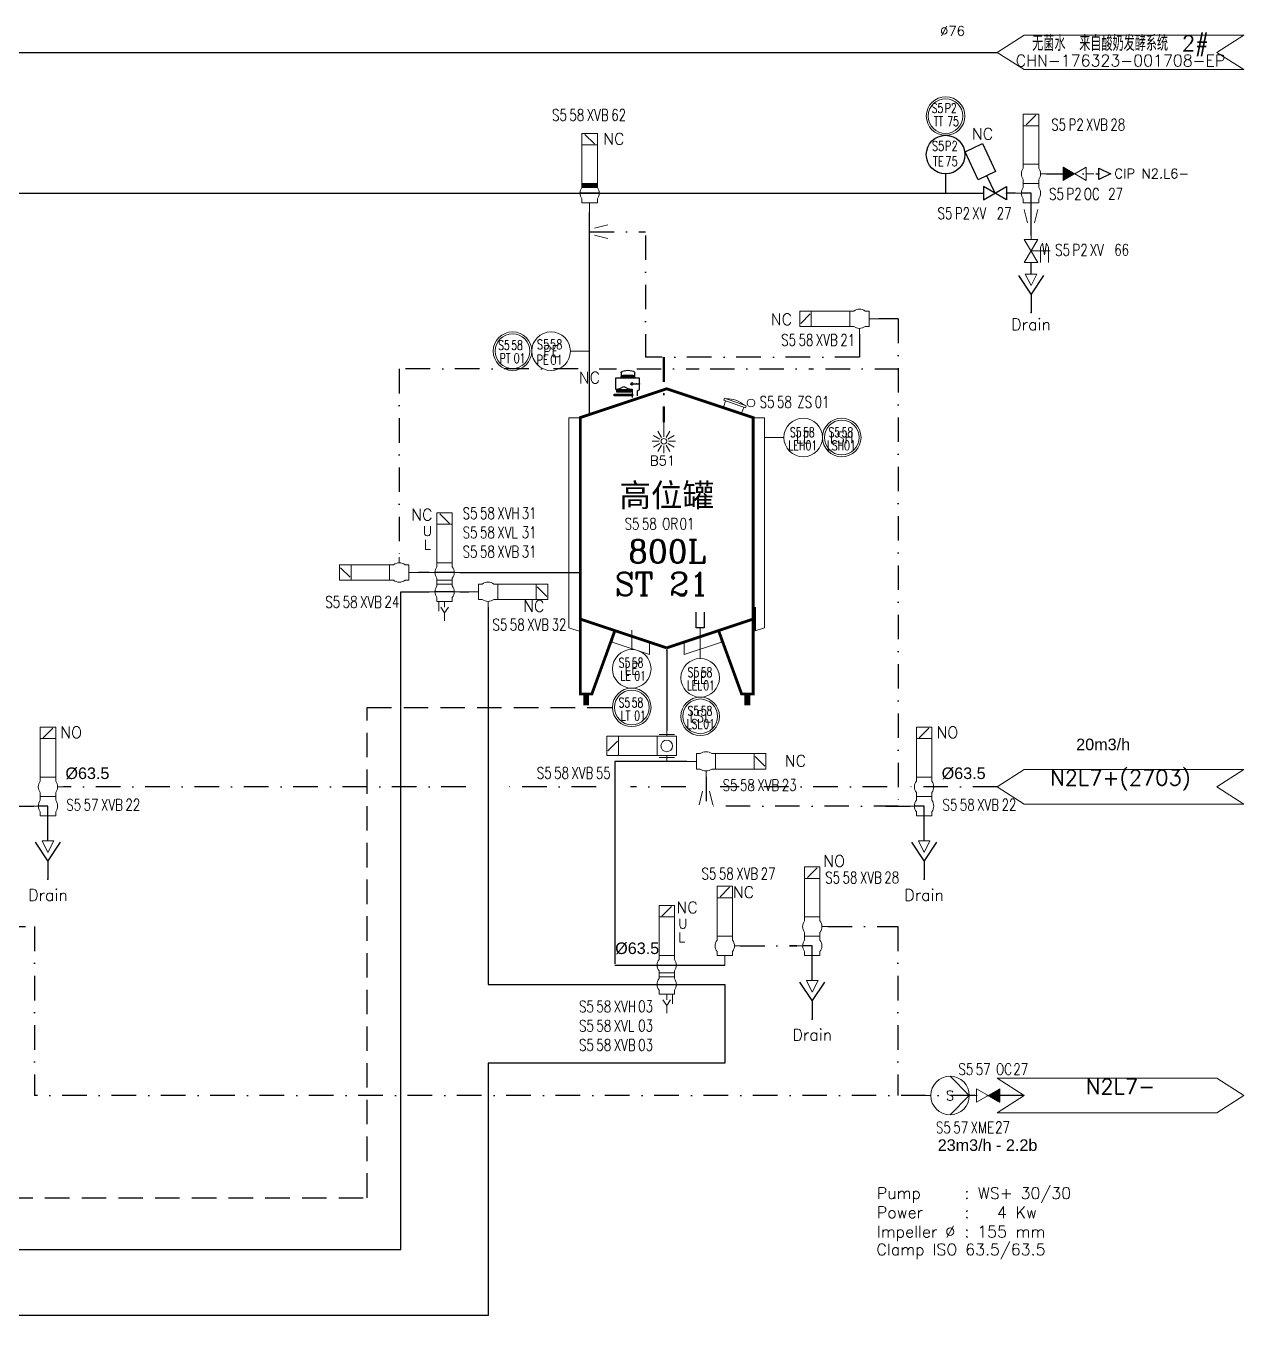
# Model space of a CAD drawing. Header units: inches. Extents: x 17763 to 19859, y 23751 to 24845.
# Drawn here: x 19480.2 to 19796.1, y 24289.8 to 24628.3 of the extents above; entities that cross this region are included whole.
import ezdxf
from ezdxf.enums import TextEntityAlignment as Align

# ---------------------------------------------------------------- set-up
doc = ezdxf.new("R2010")
doc.units = ezdxf.units.IN
doc.header["$MEASUREMENT"] = 0
for name, pattern in [('ACAD_ISO02W100', [15, 12, -3]), ('DASHDOT2', [12.7, 6.35, -3.175, 0, -3.175]), ('DASHED2', [9.525, 6.35, -3.175])]:
    doc.linetypes.add(name, pattern=pattern)
for name, color, linetype, lineweight in [('17 Pipe CIP', 4, 'DASHDOT2', 50), ('19 Pipe Process', 30, 'Continuous', 30), ('31 Equipment', 7, 'Continuous', 9), ('33 Instruments Labels', 7, 'Continuous', 9)]:
    doc.layers.add(name, color=color, linetype=linetype, lineweight=lineweight)
for name, color, linetype in [('CUVERIE', 7, 'Continuous'), ('DIAMETRE', 7, 'Continuous'), ('LIBELLE-INSTRUM', 7, 'Continuous'), ('MATERIEL-DIVERS', 7, 'Continuous'), ('POMPES-PROCESS', 7, 'Continuous'), ('REGUL', 140, 'DASHED2'), ('REPERES', 7, 'Continuous'), ('techn-data', 7, 'Continuous'), ('TEXTES', 7, 'Continuous'), ('TUYAUTERIE-EAU', 5, 'Continuous'), ('TUYAUTERIE-EGOUT', 32, 'Continuous'), ('TUYAUTERIE-GAZ', 3, 'Continuous'), ('TUYAUTERIE-NEP', 4, 'DASHDOT2'), ('TUYAUTERIE-PROCESS', 30, 'Continuous'), ('TXT_FR', 7, 'Continuous'), ('VANNES', 7, 'Continuous')]:
    doc.layers.add(name, color=color, linetype=linetype)
doc.layers.get('REPERES').off()
doc.styles.add('ROMANC', font='romanc')
doc.styles.add('ROMANS', font='ROMANS.SHX')
doc.styles.add('ROMANT', font='romant')
doc.styles.get("Standard").update_dxf_attribs({"font": 'arial.ttf'})
doc.styles.add('USER1', font='TXT.SHX', dxfattribs={"bigfont": 'gbcbig.shx'})
pattern_1 = [(45, (0, 0), (-0.02245064, 0.02245064), [])]

# ---------------------------------------------------------------- blocks, each defined once
blk = doc.blocks.new('APV-SIGN-ARW-DWG-1')
at = {"layer": '31 Equipment'}
for p, q in [((-32, 4.49), (25, 4.49)), ((-32, 4.49), (-25, 0)), ((25, 4.49), (32, 0)), ((-25, 0), (-32, -4.49)), ((32, 0), (25, -4.49)), ((-32, -4.49), (25, -4.49))]:
    blk.add_line(p, q, dxfattribs=at)
at = {"layer": '31 Equipment', "style": 'ROMANS', "width": 0.8}
for tag, p in [('TEXT1', (0, 0.37)), ('TEXT2', (0, -3.63))]:
    blk.add_attdef(tag, text='', height=3, dxfattribs=at).set_placement(p, align=Align.CENTER)
blk = doc.blocks.new('EGOUT')
at = {"color": 7}
for p, q in [((-3.2, 9.61), (0, 4.81)), ((0, 4.81), (3.2, 9.61)), ((0, 4.81), (0, 0))]:
    blk.add_line(p, q, dxfattribs=at)
at = {"color": 7, "extrusion": (0, -1, 0)}
blk.add_point((0, 0), dxfattribs=at)
at = {"layer": 'POMPES-PROCESS', "style": 'ROMANS'}
blk.add_attdef('EGOUT', text='', height=3, dxfattribs=at).set_placement((0, -4), align=Align.MIDDLE)
blk = doc.blocks.new('APV-SIGN-ARW-FLOW-1')
at = {"layer": '31 Equipment'}
for p, q in [((-1.5, -1.5), (-1.5, 1.5)), ((-1.5, 1.5), (1.5, 0)), ((1.5, 0), (-1.5, -1.5))]:
    blk.add_line(p, q, dxfattribs=at)
blk = doc.blocks.new('APV-VLV-SSEAT-SW43-41')
at = {"layer": '31 Equipment', "ltscale": 38}
for p, q in [((1.25, 20.25), (-1.25, 17.75)), ((-2, 7.5), (-2, 6.5)), ((2, 7.5), (2, 6.5)), ((-2, 2.5), (-2, 3.5)), ((2, 2.5), (2, 3.5)), ((2.5, 5), (4, 5)), ((-2.5, 0), (-4, 0)), ((-2, 2.5), (2, 2.5)), ((-2, 2.5), (-2, 1.5)), ((2, 2.5), (2, 1.5)), ((-2, -1.5), (-2, -2.5)), ((-2, -2.5), (2, -2.5)), ((0, -2.5), (0, -5)), ((2, -1.5), (2, -2.5))]:
    blk.add_line(p, q, dxfattribs=at)
at = {"layer": '31 Equipment', "lineweight": 30}
for p, q in [((0, 0), (-2.5, 0)), ((0, -2.5), (0, 0))]:
    blk.add_line(p, q, dxfattribs=at)
at = {"layer": '31 Equipment', "ltscale": 38}
for points in [[(-2, 17.5), (2, 17.5), (2, 20.5), (-2, 20.5)], [(-2, 7.5), (2, 7.5), (2, 17.5), (-2, 17.5)]]:
    blk.add_lwpolyline(points, close=True, dxfattribs=at)
for centre, start, end in [((0, 5), 143.1301, 216.8699), ((0, 5), 323.1301, 36.8699), ((0, 0), 143.1301, 216.8699), ((0, 0), 323.1301, 36.8699)]:
    blk.add_arc(centre, 2.5, start, end, dxfattribs=at)
blk = doc.blocks.new('REPNORM1')
at = {"layer": 'TEXTES', "style": 'ROMANS', "width": 0.75}
for tag, p in [('ZONE', (-9.75, -1.25)), ('SOUSZONE', (-5.25, -1.25)), ('ELEMENT', (-0.75, -1.25)), ('NUM', (5.59, -1.22))]:
    blk.add_attdef(tag, p, '', height=3, dxfattribs=at)
blk = doc.blocks.new('APV-FCE-GEN-REDCON-1')
at = {"layer": '31 Equipment', "color": 7}
for p, q in [((-2.5, 2.5), (2.5, 1.25)), ((2.5, 1.25), (2.5, 1.25)), ((2.5, -1.25), (-2.5, -2.5))]:
    blk.add_line(p, q, dxfattribs=at)
blk = doc.blocks.new('APV-VLV-SOLV-22-1')
at = {"layer": '31 Equipment', "linetype": 'ACAD_ISO02W100', "ltscale": 38}
for p, q in [((-1, 4.5), (-2, 4)), ((-2, 4), (1, 3.5)), ((-2, 3), (1, 3.5)), ((3, 4.5), (-1, 4.5)), ((0, 0), (0, 5)), ((-1, 2.5), (-2, 3)), ((3, 2.5), (-1, 2.5))]:
    blk.add_line(p, q, dxfattribs=at)
at = {"layer": '31 Equipment', "ltscale": 38}
for p, q in [((-3, 0), (-4, 0)), ((3, 0), (4, 0))]:
    blk.add_line(p, q, dxfattribs=at)
at = {"layer": '31 Equipment'}
for p, q in [((-3, 1.734), (-3, -1.734)), ((-3, -1.734), (3, 1.734)), ((3, -1.734), (-3, 1.734)), ((3, 1.734), (3, -1.734))]:
    blk.add_line(p, q, dxfattribs=at)
blk = doc.blocks.new('INSTR-M-L-TE')
at = {"color": 7, "extrusion": (0, -1, 0)}
blk.add_point((0, -10), dxfattribs=at)
at = {"layer": 'MATERIEL-DIVERS', "color": 7}
blk.add_line((0, -5), (0, -10), dxfattribs=at)
blk.add_circle((0, 0), 5, dxfattribs=at)
at = {"layer": 'LIBELLE-INSTRUM', "style": 'ROMANS', "width": 0.8, "flags": 8}
blk.add_attdef('TE', text='', height=3, dxfattribs=at).set_placement((0, 0), align=Align.MIDDLE)
blk = doc.blocks.new('APV-INS-F-L-TT')
at = {"layer": '31 Equipment'}
for radius in [5, 4.5]:
    blk.add_circle((0, 0), radius, dxfattribs=at)
blk = doc.blocks.new('FLE23-A')
at = {"color": 7}
for p, q in [((0, 1.5), (-3, 0)), ((-3, 0), (0, -1.5)), ((0, -1.5), (0, 1.5))]:
    blk.add_line(p, q, dxfattribs=at)
at = {"layer": 'MATERIEL-DIVERS', "color": 7, "extrusion": (-1, 0, 0)}
blk.add_point((-3, 0), dxfattribs=at)
at = {"layer": 'MATERIEL-DIVERS', "color": 2}
for p in [(-3, 0), (0, 0)]:
    blk.add_point(p, dxfattribs=at)
at = {"layer": 'MATERIEL-DIVERS', "color": 7, "extrusion": (1, 0, 0)}
blk.add_point((0, 0), dxfattribs=at)
blk = doc.blocks.new('REPINS')
at = {"layer": 'TEXTES', "style": 'ROMANS', "width": 0.75}
for tag, p in [('ZONE', (-3.3, 1)), ('SOUSZONE', (0.1, 1)), ('NUM', (0.2, -3))]:
    blk.add_attdef(tag, p, '', height=2.5, dxfattribs=at)
blk.add_attdef('ELEMENT', text='', height=2.5, dxfattribs=at).set_placement((-0.2, -3), align=Align.RIGHT)
blk = doc.blocks.new('REPINS2')
at = {"layer": 'TEXTES', "style": 'ROMANS', "width": 0.7}
for tag, p in [('ZONE', (-3.35, 0.8)), ('SOUSZONE', (0.05, 0.8)), ('NUM', (0.7, -2.6))]:
    blk.add_attdef(tag, p, '', height=2.5, dxfattribs=at)
blk.add_attdef('ELEMENT', text='', height=2.5, dxfattribs=at).set_placement((-1.56, -2.59), align=Align.CENTER)
blk = doc.blocks.new('APV-FCE-NRV-GEN-1')
at = {"layer": '31 Equipment'}
h = blk.add_hatch(dxfattribs=at)
h.set_pattern_fill('ANSI31', color=256, scale=0.01, style=0)
h.set_pattern_definition(pattern_1)
h.paths.add_polyline_path([(3, 1.75), (3, -1.75), (0, 0)])
at = {"layer": '31 Equipment', "linetype": 'ACAD_ISO02W100', "ltscale": 38}
for p, q in [((-3, 0), (-5, 0)), ((0, 0), (-3, 1.75)), ((-3, 1.75), (-3, -1.75)), ((0, 0), (-3, -1.75)), ((0, 0), (3, 1.75)), ((0, 0), (3, -1.75)), ((3, 1.75), (3, -1.75)), ((3, 0), (5, 0))]:
    blk.add_line(p, q, dxfattribs=at)
blk = doc.blocks.new('VANNE SIEGE INCLINE')
at = {"color": 7}
for p, q in [((-3, 1.73), (-3, -1.73)), ((-3, -1.73), (3, 1.73)), ((3, -1.73), (-3, 1.73)), ((3, 1.73), (3, -1.73))]:
    blk.add_line(p, q, dxfattribs=at)
at = {"color": 7, "extrusion": (-1, 0, 0)}
blk.add_point((-3, 0), dxfattribs=at)
at = {"color": 7, "extrusion": (1, 0, 0)}
blk.add_point((3, 0), dxfattribs=at)
at = {"layer": 'VANNES'}
for p, q in [((3.23, 12.84), (-0.15, 5.59)), ((7.76, 10.73), (3.23, 12.84)), ((4.38, 3.47), (7.76, 10.73)), ((-0.15, 5.59), (4.38, 3.47)), ((0, 0), (2.11, 4.53))]:
    blk.add_line(p, q, dxfattribs=at)
blk = doc.blocks.new('APV-VLV-SSEAT-M+MP42-3')
at = {"layer": '31 Equipment'}
h = blk.add_hatch(dxfattribs=at)
h.set_pattern_fill('ANSI31', color=256, scale=0.01, style=0)
h.set_pattern_definition(pattern_1)
h.paths.add_polyline_path([(2, 2.5), (-2, 2.5), (-2, 1.5), (2, 1.5)])
at = {"layer": '31 Equipment', "ltscale": 38}
for p, q in [((1.25, 15.25), (-1.25, 12.75)), ((-4, 0), (-2.5, 0)), ((-2, 2.5), (-2, 1.5)), ((-2, 1.5), (2, 1.5)), ((2, 2.5), (2, 1.5)), ((-2, -2.5), (-2, -1.5)), ((2, -2.5), (-2, -2.5)), ((-2, -2.5), (2, -2.5)), ((0, -2.5), (0, -5)), ((2, -2.5), (2, -1.5))]:
    blk.add_line(p, q, dxfattribs=at)
at = {"layer": '31 Equipment', "lineweight": 30}
blk.add_line((-2.5, 0), (2.5, 0), dxfattribs=at)
at = {"layer": '31 Equipment'}
blk.add_line((2.5, 0), (4, 0), dxfattribs=at)
at = {"layer": '31 Equipment', "ltscale": 38}
for points in [[(-2, 12.5), (2, 12.5), (2, 15.5), (-2, 15.5)], [(-2, 2.5), (2, 2.5), (2, 12.5), (-2, 12.5)]]:
    blk.add_lwpolyline(points, close=True, dxfattribs=at)
for start, end in [(143.1301, 216.8699), (323.1301, 36.8699)]:
    blk.add_arc((0, 0), 2.5, start, end, dxfattribs=at)
blk = doc.blocks.new('APV-TNK-GEN-11')
at = {"layer": '31 Equipment', "color": 7}
for points, const_width in [([(-14.94, 21.58), (-21.58, 3.32), (-24.9, 3.32), (-24.9, 83), (0, 91.3), (24.9, 83), (24.9, 3.32), (21.58, 3.32), (14.94, 21.58)], 0.83), ([(-24.9, 24.9), (0, 16.6)], 0.83), ([(24.9, 24.9), (0, 16.6)], 0.83), ([(-23.24, 3.32), (-23.24, 0)], 1.66), ([(23.24, 3.32), (23.24, 0)], 1.66)]:
    blk.add_lwpolyline(points, dxfattribs=dict(at, const_width=const_width))
at = {"layer": '31 Equipment', "ltscale": 38}
blk.add_point((0, 16), dxfattribs=at)
blk = doc.blocks.new('APV-TNK-INSULAT-12')
at = {"layer": '31 Equipment', "color": 7}
for p, q in [((-24.95, 67), (-28.22, 67)), ((-28.22, 67), (-28.22, 6.51)), ((24.95, 67), (28.22, 67)), ((28.22, 67), (28.22, 6.51)), ((-28.22, 6.51), (-24.95, 5.42)), ((28.22, 6.51), (24.95, 5.42)), ((-15.74, 2.35), (-4.98, -1.24)), ((-4.98, -1.24), (-4.98, 2.26)), ((15.74, 2.35), (4.98, -1.24)), ((4.98, -1.24), (4.98, 2.26))]:
    blk.add_line(p, q, dxfattribs=at)
at = {"layer": '31 Equipment'}
for p, q in [((-24.95, 5.42), (-24.95, 67)), ((24.95, 5.42), (24.95, 67)), ((-15.74, 2.35), (-14.94, 5.58)), ((-14.94, 5.58), (-4.98, 2.26)), ((14.94, 5.58), (4.98, 2.26)), ((15.74, 2.35), (14.94, 5.58))]:
    blk.add_line(p, q, dxfattribs=at)
at = {"layer": '31 Equipment', "ltscale": 38}
blk.add_point((0, 0), dxfattribs=at)
blk = doc.blocks.new('APV-TNK-ACC-MANHOLE-1')
at = {"layer": '31 Equipment'}
for p, q in [((-6, 3), (-6, 4)), ((-6, 4), (6, 4)), ((-6, 3), (6, 3)), ((-5, 0), (-5, 3)), ((5, 3), (5, 0)), ((6, 3), (6, 4))]:
    blk.add_line(p, q, dxfattribs=at)
blk.add_arc((0, -8), 13, 67.38014, 112.61986, dxfattribs=at)
blk = doc.blocks.new('SPB')
at = {"color": 7}
for p, q in [((0, -6), (0, 0)), ((-2.598, -9), (-1.302, -8.25)), ((-2.124, -9.624), (-1.062, -8.562)), ((-1.5, -10.098), (-0.75, -8.802)), ((-0.774, -10.398), (-0.39, -8.952)), ((0, -10.5), (0, -9)), ((0.774, -10.398), (0.39, -8.952)), ((1.5, -10.098), (0.75, -8.802)), ((2.124, -9.624), (1.062, -8.562)), ((2.598, -9), (1.302, -8.25))]:
    blk.add_line(p, q, dxfattribs=at)
blk.add_circle((0, -7.5), 1.5, dxfattribs=at)
at = {"color": 7, "extrusion": (0, 1, 0)}
blk.add_point((0, 0), dxfattribs=at)
blk = doc.blocks.new('GOAVEC')
at = {"layer": 'MATERIEL-DIVERS'}
for p, q in [((0.48, 11.27), (3, 11.77)), ((3, 11.77), (5.52, 11.27)), ((-0.74, 6), (-2.03, 6)), ((-2, 8.4), (8.4, 8.4)), ((-2, 3.6), (-2, 8.4)), ((0, 8.4), (0, 10.68)), ((0, 9.21), (6, 9.21)), ((5.28, 9.71), (0.72, 9.71)), ((0.72, 9.71), (0.72, 8.7)), ((0.72, 8.7), (5.28, 8.7)), ((5.28, 8.7), (5.28, 9.71)), ((6, 10.68), (6, 8.4)), ((8.4, 8.4), (8.4, 3.6)), ((-1.2, 3), (-2, 3.6)), ((-1.2, 0.7), (-1.2, 3)), ((0.76, 1.27), (0.76, 1.01)), ((1.2, 1.27), (0.76, 1.27)), ((0.76, 1.01), (1.2, 1.01)), ((9, 1.52), (1.19, 1.52)), ((1.19, 1.01), (1.19, 0.72)), ((1.19, 0.72), (9, 0.72)), ((2.26, 3.6), (1.2, 3.6)), ((1.2, 3.6), (1.2, 1.27)), ((1.2, 1.01), (1.2, 0)), ((1.8, 3.49), (1.8, 2.29)), ((7.8, 3.49), (1.8, 3.49)), ((1.8, 2.89), (7.8, 2.89)), ((1.8, 2.29), (7.8, 2.29)), ((4.8, 4.8), (2.53, 3.66)), ((7.07, 3.66), (4.8, 4.8)), ((8.4, 3.6), (7.34, 3.6)), ((7.8, 2.29), (7.8, 3.49)), ((9, 0.72), (9, 1.52))]:
    blk.add_line(p, q, dxfattribs=at)
for centre, start, end in [((0.6, 10.68), 101.3099, 180), ((5.4, 10.68), 0, 78.6901), ((2.26, 4.2), 270, 296.5651), ((7.34, 4.2), 243.4349, 270)]:
    blk.add_arc(centre, 0.6, start, end, dxfattribs=at)
at = {"layer": 'MATERIEL-DIVERS', "color": 7, "extrusion": (-1, 0, 0)}
blk.add_point((-2, 6), dxfattribs=at)
at = {"layer": 'MATERIEL-DIVERS', "color": 2}
for p in [(-2, 6), (6, 9), (9, 1)]:
    blk.add_point(p, dxfattribs=at)
at = {"layer": 'MATERIEL-DIVERS', "color": 7, "extrusion": (1, 0, 0)}
for p in [(6, 9), (9, 1)]:
    blk.add_point(p, dxfattribs=at)
at = {"layer": 'MATERIEL-DIVERS', "xscale": 0.2499010929244832, "yscale": 0.2499010929244832, "zscale": 0.2499010929244832, "rotation": 90}
blk.add_blockref('SPB', (-0.74, 6), dxfattribs=at)
blk = doc.blocks.new('APV-VLV-SSEAT-SW41-3')
at = {"layer": '31 Equipment', "ltscale": 38}
for p, q in [((1.25, 15.25), (-1.25, 12.75)), ((-2, 2.5), (-2, 1.5)), ((2, 2.5), (2, 1.5)), ((2.5, 0), (4, 0)), ((-2, -2.5), (-2, -1.5)), ((2, -2.5), (-2, -2.5)), ((-2, -2.5), (2, -2.5)), ((0, -2.5), (0, -5)), ((2, -2.5), (2, -1.5))]:
    blk.add_line(p, q, dxfattribs=at)
for points in [[(-2, 12.5), (2, 12.5), (2, 15.5), (-2, 15.5)], [(-2, 2.5), (2, 2.5), (2, 12.5), (-2, 12.5)]]:
    blk.add_lwpolyline(points, close=True, dxfattribs=at)
for start, end in [(143.1301, 216.8699), (323.1301, 36.8699)]:
    blk.add_arc((0, 0), 2.5, start, end, dxfattribs=at)
blk = doc.blocks.new('APV-TNK-ACC-SPRAYBALL-1')
at = {"layer": '31 Equipment'}
for p, q in [((0, -3.81), (0, 0)), ((-0.6, -3.97), (-1.53, -2.35)), ((0.6, -3.97), (1.53, -2.35)), ((-1.19, -5), (-3.05, -5)), ((-1.03, -4.4), (-2.65, -3.47)), ((-1.03, -5.6), (-2.65, -6.53)), ((-0.6, -6.03), (-1.53, -7.65)), ((0, -6.19), (0, -8.05)), ((0.6, -6.03), (1.53, -7.65)), ((1.03, -4.4), (2.65, -3.47)), ((1.03, -5.6), (2.65, -6.53)), ((1.19, -5), (3.05, -5))]:
    blk.add_line(p, q, dxfattribs=at)
blk.add_circle((0, -5), 0.738, dxfattribs=at)
blk = doc.blocks.new('APV-INS-M-L-LE1')
at = {"layer": '31 Equipment', "color": 7}
blk.add_line((0, -5), (0, -10), dxfattribs=at)
blk.add_circle((0, 0), 5, dxfattribs=at)
blk = doc.blocks.new('APV-INS-F-L-LT')
at = {"layer": '31 Equipment'}
for radius in [5, 4.5]:
    blk.add_circle((0, 0), radius, dxfattribs=at)
blk = doc.blocks.new('APV-INS-M-L-PE')
at = {"layer": '31 Equipment', "color": 7}
blk.add_line((0, -5), (0, -10), dxfattribs=at)
blk.add_circle((0, 0), 5, dxfattribs=at)
at = {"layer": '33 Instruments Labels', "style": 'ROMANS', "width": 0.8, "flags": 8}
blk.add_attdef('PE', text='', height=3, dxfattribs=at).set_placement((0, 0), align=Align.MIDDLE)
blk = doc.blocks.new('APV-INS-F-L-PT')
at = {"layer": '31 Equipment'}
for radius in [5, 4.5]:
    blk.add_circle((0, 0), radius, dxfattribs=at)
blk = doc.blocks.new('APV-VLV-DSEAT-DA34-3')
at = {"layer": '31 Equipment', "ltscale": 38}
for p, q in [((1.25, 20.25), (-1.25, 17.75)), ((-2, 7.5), (-2, 6.5)), ((2, 7.5), (2, 6.5)), ((-4, 5), (-2.5, 5)), ((-2, 3), (-2, 3.5)), ((2, 3), (2, 3.5)), ((4, 5), (2.5, 5)), ((-2, 2), (-2, 1.5)), ((2, 2), (2, 1.5)), ((-4, 0), (-2.5, 0)), ((-2, -2.5), (-2, -1.5)), ((-2, -2.5), (2, -2.5)), ((0, -2.5), (0, -4)), ((1.5, -2.5), (1.5, -5)), ((2, -2.5), (2, -1.5)), ((2.5, 0), (4, 0)), ((0, -5.5), (-1, -4)), ((1, -4), (0, -5.5)), ((0, -5.5), (0, -7.5))]:
    blk.add_line(p, q, dxfattribs=at)
at = {"layer": '31 Equipment', "lineweight": 30}
for p, q in [((-2.5, 5), (2.5, 5)), ((-2.5, 0), (2.5, 0))]:
    blk.add_line(p, q, dxfattribs=at)
at = {"layer": '31 Equipment', "ltscale": 38}
for points in [[(-2, 17.5), (2, 17.5), (2, 20.5), (-2, 20.5)], [(-2, 7.5), (2, 7.5), (2, 17.5), (-2, 17.5)], [(-2, 3), (2, 3), (2, 2), (-2, 2)]]:
    blk.add_lwpolyline(points, close=True, dxfattribs=at)
for centre, start, end in [((0, 5), 143.1301, 216.8699), ((0, 5), 323.1301, 36.8699), ((0, 0), 143.1301, 216.8699), ((0, 0), 323.1301, 36.8699)]:
    blk.add_arc(centre, 2.5, start, end, dxfattribs=at)
at = {"layer": '31 Equipment', "style": 'ROMANS', "flags": 8}
for tag, p in [('U', (3, 14.5)), ('L', (3, 11))]:
    blk.add_attdef(tag, p, '', height=2.5, dxfattribs=at)
blk = doc.blocks.new('APV-INS-M-L-LE2')
at = {"layer": '31 Equipment', "color": 7}
blk.add_line((5, 0), (13, 0), dxfattribs=at)
at = {"layer": '31 Equipment', "lineweight": 25}
blk.add_lwpolyline([(17, 1), (13, 1), (13, 0), (13, -1), (17, -1)], dxfattribs=at)
at = {"layer": '31 Equipment', "color": 7}
blk.add_circle((0, 0), 5, dxfattribs=at)
at = {"layer": '33 Instruments Labels', "style": 'ROMANS', "width": 0.8}
blk.add_attdef('LE?', text='', height=3, dxfattribs=at).set_placement((0, 0), align=Align.MIDDLE)
blk = doc.blocks.new('APV-INS-F-L-LS')
at = {"layer": '31 Equipment'}
for radius in [5, 4.5]:
    blk.add_circle((0, 0), radius, dxfattribs=at)
at = {"layer": '33 Instruments Labels', "style": 'ROMANS', "width": 0.8}
blk.add_attdef('LS?', text='', height=3, dxfattribs=at).set_placement((0, 0), align=Align.MIDDLE)
blk = doc.blocks.new('APV-PMP-GEN-CENTRI-1')
at = {"layer": '31 Equipment', "ltscale": 38}
for p, q in [((5, 0), (0, 5)), ((-5, 0), (-7, 0)), ((5, 0), (0, -5)), ((5, 0), (7, 0))]:
    blk.add_line(p, q, dxfattribs=at)
blk.add_circle((0, 0), 5, dxfattribs=at)
at = {"layer": '31 Equipment', "style": 'ROMANT', "flags": 8}
blk.add_attdef('I', text='', height=2.5, dxfattribs=at).set_placement((0, 0), align=Align.MIDDLE)
blk = doc.blocks.new('REPNORM')
at = {"layer": 'TEXTES', "style": 'ROMANS', "width": 0.75}
for tag, p in [('ZONE', (-9.75, -1.25)), ('SOUSZONE', (-5.25, -1.25)), ('ELEMENT', (0, -1.25)), ('NUM', (4.5, -1.25))]:
    blk.add_attdef(tag, p, '', height=3, dxfattribs=at)
blk = doc.blocks.new('TEXT-PUMP_caract_ANGLAIS')
at = {"layer": 'techn-data', "style": 'ROMANS'}
for s, p in [('Pump', (-22, 9)), ('Power', (-22, 4)), ('Kw', (14, 4)), ('Impeller %%C', (-22, -1)), ('mm', (14, -1))]:
    blk.add_text(s, height=3, dxfattribs=at).set_placement(p)
for p in [(2, 9), (2, 4), (2, -1)]:
    blk.add_text(':', height=3, dxfattribs=at).set_placement(p, align=Align.RIGHT)
blk.add_attdef('Type', (4.23, 9), '', height=3, dxfattribs=at)
for tag, p in [('Pui', (11.76, 4)), ('Dia', (11.76, -1))]:
    blk.add_attdef(tag, text='', height=3, dxfattribs=at).set_placement(p, align=Align.RIGHT)
blk = doc.blocks.new('APV-VLV-BFLY-SVS-3')
at = {"layer": '31 Equipment', "ltscale": 38}
for p, q in [((1.25, 15.25), (-1.25, 12.75)), ((-2.5, 0), (-4, 0)), ((2.5, 2.5), (-2.5, 2.5)), ((-2.5, 2.5), (-2.5, -2.5)), ((2.5, -2.5), (2.5, 2.5)), ((2.5, 0), (4, 0)), ((-2.5, -2.5), (2.5, -2.5))]:
    blk.add_line(p, q, dxfattribs=at)
at = {"layer": '31 Equipment'}
for p, q in [((-3, 2), (-3, -2)), ((3, -2), (3, 2))]:
    blk.add_line(p, q, dxfattribs=at)
at = {"layer": '31 Equipment', "ltscale": 38}
for points in [[(-2.5, 12.5), (2.5, 12.5), (2.5, 15.5), (-2.5, 15.5)], [(-2.5, 2.5), (2.5, 2.5), (2.5, 12.5), (-2.5, 12.5)]]:
    blk.add_lwpolyline(points, close=True, dxfattribs=at)
blk.add_circle((0, 0), 1.5, dxfattribs=at)
blk = doc.blocks.new('APV-INS-POS-GEN-1')
at = {"layer": '31 Equipment', "color": 5}
blk.add_circle((0, 0), 1, dxfattribs=at)

msp = doc.modelspace()

# ---------------------------------------------------------------- linework, layer by layer
at = {"layer": '17 Pipe CIP'}
msp.add_line((19645.67, 24542.39), (19645.67, 24525.59), dxfattribs=at)
at = {"layer": '19 Pipe Process'}
for p, q in [((19592.78, 24486.55), (19624, 24486.55)), ((19592.78, 24481.55), (19595.07, 24481.55)), ((19600.07, 24477.55), (19600.07, 24379.67)), ((19646.41, 24466.55), (19646.41, 24445.55)), ((19632.98, 24437.55), (19632.98, 24384.98)), ((19642.41, 24437.55), (19632.98, 24437.55)), ((19651.6, 24437.55), (19642.41, 24437.55))]:
    msp.add_line(p, q, dxfattribs=at)
for points in [[(19577.46, 24310.89), (19577.46, 24481.55), (19584.78, 24481.55)], [(19632.98, 24384.67), (19661.48, 24384.67)], [(19600.07, 24379.67), (19661.48, 24379.67), (19661.48, 24359.25), (19600.07, 24359.25), (19600.07, 24293.75), (19107.52, 24293.75), (19107.52, 23972.8)], [(19092.18, 24109.3), (19092.18, 24310.89), (19577.46, 24310.89)]]:
    msp.add_lwpolyline(points, dxfattribs=at)
at = {"layer": 'CUVERIE'}
msp.add_line((19669.41, 24471.55), (19669.41, 24477.55), dxfattribs=at)
at = {"layer": 'REGUL'}
msp.add_line((19584.78, 24486.55), (19582.02, 24486.55), dxfattribs=at)
msp.add_lwpolyline([(18553.37, 24109.22), (19061.08, 24109.22), (19085.07, 24109.22), (19085.07, 24324.32), (19568.66, 24324.32), (19568.66, 24451.55), (19632.33, 24451.55)], dxfattribs=at)
at = {"layer": 'TUYAUTERIE-EAU'}
msp.add_line((19304.28, 24621.52), (19732.13, 24621.52), dxfattribs=at)
at = {"layer": 'TUYAUTERIE-EGOUT'}
for p, q in [((19740.91, 24563.99), (19740.91, 24566.99)), ((19485.89, 24416.94), (19485.89, 24423.44)), ((19713.19, 24416.94), (19713.19, 24423.44)), ((19684.17, 24380.67), (19684.17, 24387.17))]:
    msp.add_line(p, q, dxfattribs=at)
at = {"layer": 'TUYAUTERIE-GAZ'}
for p, q in [((19736.91, 24584.99), (19734.59, 24584.99)), ((19740.91, 24573.99), (19740.91, 24584.99)), ((19626.41, 24527.55), (19626.41, 24579.99))]:
    msp.add_line(p, q, dxfattribs=at)
msp.add_lwpolyline([(19297.15, 24584.99), (19728.59, 24584.99)], dxfattribs=at)
at = {"layer": 'TUYAUTERIE-NEP'}
for p, q in [((19744.91, 24589.99), (19758.5, 24589.99)), ((19626.41, 24574.99), (19640.86, 24574.99)), ((19640.86, 24573.99), (19640.86, 24542.39)), ((19706.48, 24552.39), (19701.41, 24552.39)), ((19706.48, 24552.39), (19706.48, 24425.94)), ((19696.41, 24548.39), (19696.41, 24542.39)), ((19696.41, 24542.39), (19640.86, 24542.39)), ((19623.41, 24539.39), (19577.02, 24539.39)), ((19577.02, 24539.39), (19577.02, 24490.55)), ((19628.85, 24539.39), (19633.4, 24539.39)), ((19638.63, 24539.39), (19654.8, 24539.39)), ((19657.67, 24539.39), (19684.45, 24539.39)), ((19687.61, 24539.39), (19706.48, 24539.39)), ((19656.6, 24433.55), (19656.6, 24425.94)), ((19594.27, 24430.94), (19489.89, 24430.94)), ((19628.07, 24430.94), (19605.39, 24430.94)), ((19651.33, 24430.94), (19636.99, 24430.94)), ((19703.59, 24430.94), (19660.26, 24430.94)), ((19732.13, 24430.94), (19708.48, 24430.94)), ((19475.89, 24425.94), (19482.89, 24425.94)), ((19706.48, 24425.94), (19656.6, 24425.94)), ((19703.19, 24425.94), (19710.19, 24425.94)), ((19460.87, 24394.67), (19482.43, 24394.67)), ((19688.17, 24394.67), (19706.33, 24394.67)), ((19665.48, 24389.67), (19680.17, 24389.67)), ((19680.17, 24389.67), (19678.3, 24389.67)), ((19739.14, 24350.84), (19482.43, 24350.84)), ((19732.9, 24350.84), (19732.01, 24350.84))]:
    msp.add_line(p, q, dxfattribs=at)
for points in [[(19482.43, 24394.67), (19482.43, 24350.84)], [(19706.33, 24394.67), (19706.33, 24350.84)]]:
    msp.add_lwpolyline(points, dxfattribs=at)

# ---------------------------------------------------------------- block references
at = {"layer": '31 Equipment'}
msp.add_blockref('APV-TNK-ACC-SPRAYBALL-1', (19645.67, 24525.59), dxfattribs=at)
msp.add_blockref('APV-PMP-GEN-CENTRI-1', (19719.91, 24350.84), dxfattribs=at).add_auto_attribs({'I': 'S'})
at = {"layer": '33 Instruments Labels'}
for name, p in [('INSTR-M-L-TE', (19718.75, 24594.99)), ('APV-INS-F-L-PT', (19606.41, 24543.99)), ('APV-INS-F-L-LT', (19637.33, 24451.55))]:
    msp.add_blockref(name, p, dxfattribs=at)
ref = msp.add_blockref('APV-INS-M-L-PE', (19616.41, 24543.99), dxfattribs=dict(at, rotation=90))
ref.add_attrib('PE', 'PE', dxfattribs={"height": 3, "style": 'ROMANS', "width": 0.8, "flags": 8}).set_placement((19616.41, 24543.99), align=Align.MIDDLE)
at = {"layer": '33 Instruments Labels', "xscale": -1}
msp.add_blockref('APV-INS-POS-GEN-1', (19668.27, 24530.54), dxfattribs=at)
at = {"layer": '33 Instruments Labels'}
ref = msp.add_blockref('APV-INS-M-L-LE1', (19681.81, 24521.59), dxfattribs=dict(at, xscale=-1, rotation=270))
ref.add_attrib('LE?', 'LE', dxfattribs={"height": 3, "style": 'ROMANS', "width": 0.8}).set_placement((19681.81, 24521.59), align=Align.MIDDLE)
ref = msp.add_blockref('APV-INS-F-L-LS', (19691.81, 24521.59), dxfattribs=dict(at, xscale=-1))
ref.add_attrib('LS?', 'LSH', dxfattribs={"height": 3, "style": 'ROMANS', "width": 0.8}).set_placement((19691.81, 24521.59), align=Align.MIDDLE)
ref = msp.add_blockref('APV-INS-M-L-LE2', (19655.09, 24459.23), dxfattribs=dict(at, xscale=-1, rotation=270))
ref.add_attrib('LE?', 'LE', dxfattribs={"height": 3, "style": 'ROMANS', "width": 0.8}).set_placement((19655.09, 24459.23), align=Align.MIDDLE)
ref = msp.add_blockref('APV-INS-M-L-LE1', (19637.33, 24461.55), dxfattribs=dict(at, rotation=180))
ref.add_attrib('LE?', 'LE', dxfattribs={"height": 3, "style": 'ROMANS', "width": 0.8}).set_placement((19637.33, 24461.55), align=Align.MIDDLE)
ref = msp.add_blockref('APV-INS-F-L-LS', (19655.09, 24449.23), dxfattribs=dict(at, xscale=-1, rotation=90))
ref.add_attrib('LS?', 'LSL', dxfattribs={"height": 3, "style": 'ROMANS', "width": 0.8}).set_placement((19655.09, 24449.23), align=Align.MIDDLE)
at = {"layer": 'CUVERIE'}
for name, p, xscale, yscale, zscale in [('GOAVEC', (19638.15, 24531.93), -0.5999999999999995, 0.5999999999999995, 0.5999999999999995), ('APV-TNK-GEN-11', (19646.41, 24452.05), -0.9, 0.9, 0.9), ('APV-TNK-INSULAT-12', (19646.41, 24466.37), -0.9, 0.9, 0.9)]:
    msp.add_blockref(name, p, dxfattribs=dict(at, xscale=xscale, yscale=yscale, zscale=zscale))
at = {"layer": 'CUVERIE', "xscale": -0.5, "yscale": 0.5, "zscale": 0.5, "rotation": 340.6180997303045}
msp.add_blockref('APV-TNK-ACC-MANHOLE-1', (19663.55, 24528.88), dxfattribs=at)
at = {"layer": 'MATERIEL-DIVERS'}
ref = msp.add_blockref('APV-SIGN-ARW-DWG-1', (19764.14, 24621.52), dxfattribs=dict(at, xscale=-1))
ref.add_attrib('TEXT1', '无菌水 来自酸奶发酵系统 2#', dxfattribs={"layer": '31 Equipment', "height": 4, "style": 'USER1'}).set_placement((19764.14, 24621.89), align=Align.CENTER)
ref.add_attrib('TEXT2', 'CHN-176323-001708-EP', dxfattribs={"layer": '31 Equipment', "height": 3, "style": 'USER1'}).set_placement((19764.14, 24617.89), align=Align.CENTER)
at = {"layer": 'MATERIEL-DIVERS', "xscale": -1}
for name, p in [('VANNE SIEGE INCLINE', (19731.59, 24584.99)), ('APV-FCE-NRV-GEN-1', (19752.24, 24589.99)), ('FLE23-A', (19758.5, 24589.99))]:
    msp.add_blockref(name, p, dxfattribs=at)
at = {"layer": 'MATERIEL-DIVERS'}
for p, xscale, yscale, zscale, rotation in [((19740.91, 24578.99), 0.7000000000000455, 0.7000000000000455, 0.7000000000000455, 270), ((19629.41, 24574.99), 0.7, 0.7, 0.7, 180), ((19656.6, 24428.05), 0.7, 0.7, 0.7, 90)]:
    msp.add_blockref('APV-FCE-GEN-REDCON-1', p, dxfattribs=dict(at, xscale=xscale, yscale=yscale, zscale=zscale, rotation=rotation))
ref = msp.add_blockref('EGOUT', (19740.91, 24553.99), dxfattribs=dict(at, xscale=-1))
ref.add_attrib('EGOUT', 'Drain', dxfattribs={"layer": 'POMPES-PROCESS', "height": 3, "style": 'ROMANS'}).set_placement((19740.91, 24550.99), align=Align.MIDDLE)
at = {"layer": 'MATERIEL-DIVERS', "xscale": -1}
for name, p, rotation in [('APV-SIGN-ARW-FLOW-1', (19740.91, 24562.49), 90), ('APV-SIGN-ARW-FLOW-1', (19485.89, 24415.44), 90), ('APV-SIGN-ARW-FLOW-1', (19713.19, 24415.44), 90), ('APV-SIGN-ARW-FLOW-1', (19684.17, 24379.17), 90), ('APV-FCE-NRV-GEN-1', (19729.81, 24350.84), 180)]:
    msp.add_blockref(name, p, dxfattribs=dict(at, rotation=rotation))
at = {"layer": 'MATERIEL-DIVERS'}
ref = msp.add_blockref('APV-SIGN-ARW-DWG-1', (19764.14, 24430.94), dxfattribs=dict(at, xscale=-1))
ref.add_attrib('TEXT1', 'N2L7+(2703)', dxfattribs={"layer": '31 Equipment', "height": 4, "style": 'USER1'}).set_placement((19764.14, 24431.31), align=Align.CENTER)
ref = msp.add_blockref('EGOUT', (19485.89, 24406.94), dxfattribs=dict(at, xscale=-1))
ref.add_attrib('EGOUT', 'Drain', dxfattribs={"layer": 'POMPES-PROCESS', "height": 3, "style": 'ROMANS'}).set_placement((19485.89, 24402.94), align=Align.MIDDLE)
ref = msp.add_blockref('EGOUT', (19713.19, 24406.94), dxfattribs=dict(at, xscale=-1))
ref.add_attrib('EGOUT', 'Drain', dxfattribs={"layer": 'POMPES-PROCESS', "height": 3, "style": 'ROMANS'}).set_placement((19713.19, 24402.94), align=Align.MIDDLE)
ref = msp.add_blockref('EGOUT', (19684.17, 24370.67), dxfattribs=dict(at, xscale=-1))
ref.add_attrib('EGOUT', 'Drain', dxfattribs={"layer": 'POMPES-PROCESS', "height": 3, "style": 'ROMANS'}).set_placement((19684.17, 24366.67), align=Align.MIDDLE)
ref = msp.add_blockref('APV-SIGN-ARW-DWG-1', (19764.14, 24350.84), dxfattribs=at)
ref.add_attrib('TEXT1', 'N2L7-', dxfattribs={"layer": '31 Equipment', "height": 4, "style": 'USER1'}).set_placement((19764.14, 24351.21), align=Align.CENTER)
at = {"layer": 'REPERES'}
for name, p, values in [('REPINS2', (19718.5, 24604.99), {'ZONE': 'S5', 'SOUSZONE': 'P2', 'NUM': '75', 'ELEMENT': 'TT'}), ('REPNORM1', (19626.41, 24604.99), {'ZONE': 'S5', 'SOUSZONE': '58', 'ELEMENT': 'XVB', 'NUM': '62'}), ('REPNORM1', (19755.91, 24602.49), {'ZONE': 'S5', 'SOUSZONE': 'P2', 'ELEMENT': 'XVB', 'NUM': '28'}), ('REPNORM1', (19755.34, 24584.53), {'ZONE': 'S5', 'SOUSZONE': 'P2', 'ELEMENT': 'OC', 'NUM': '27'}), ('REPNORM1', (19726.41, 24579.49), {'ZONE': 'S5', 'SOUSZONE': 'P2', 'ELEMENT': 'XV', 'NUM': '27'}), ('REPNORM1', (19756.91, 24569.99), {'ZONE': 'S5', 'SOUSZONE': 'P2', 'ELEMENT': 'XV', 'NUM': '66'}), ('REPINS2', (19606.03, 24543.49), {'ZONE': 'S5', 'SOUSZONE': '58', 'NUM': '01', 'ELEMENT': 'PT'}), ('REPINS', (19616.03, 24543.49), {'ZONE': 'S5', 'SOUSZONE': '58', 'ELEMENT': 'PE', 'NUM': '01'}), ('REPNORM1', (19685.85, 24546.62), {'ZONE': 'S5', 'SOUSZONE': '58', 'ELEMENT': 'XVB', 'NUM': '21'}), ('REPNORM', (19680.27, 24530.54), {'ZONE': 'S5', 'SOUSZONE': '58', 'ELEMENT': 'ZS', 'NUM': '01'}), ('REPINS2', (19681.73, 24520.88), {'ZONE': 'S5', 'SOUSZONE': '58', 'NUM': '01', 'ELEMENT': 'LEH'}), ('REPINS2', (19691.73, 24520.88), {'ZONE': 'S5', 'SOUSZONE': '58', 'NUM': '01', 'ELEMENT': 'LSH'}), ('REPNORM1', (19603.21, 24501.68), {'ZONE': 'S5', 'SOUSZONE': '58', 'ELEMENT': 'XVH', 'NUM': '31'}), ('REPNORM', (19645.23, 24498.94), {'ZONE': 'S5', 'SOUSZONE': '58', 'ELEMENT': 'OR', 'NUM': '01'}), ('REPNORM1', (19603.21, 24496.68), {'ZONE': 'S5', 'SOUSZONE': '58', 'ELEMENT': 'XVL', 'NUM': '31'}), ('REPNORM1', (19603.21, 24491.68), {'ZONE': 'S5', 'SOUSZONE': '58', 'ELEMENT': 'XVB', 'NUM': '31'}), ('REPNORM1', (19567.6, 24478.65), {'ZONE': 'S5', 'SOUSZONE': '58', 'ELEMENT': 'XVB', 'NUM': '24'}), ('REPNORM1', (19610.95, 24472.75), {'ZONE': 'S5', 'SOUSZONE': '58', 'ELEMENT': 'XVB', 'NUM': '32'}), ('REPINS2', (19637.31, 24461.09), {'ZONE': 'S5', 'SOUSZONE': '58', 'NUM': '01', 'ELEMENT': 'LE'}), ('REPINS2', (19655.19, 24458.61), {'ZONE': 'S5', 'SOUSZONE': '58', 'NUM': '01', 'ELEMENT': 'LEL'}), ('REPINS2', (19637.28, 24450.75), {'ZONE': 'S5', 'SOUSZONE': '58', 'NUM': '01', 'ELEMENT': 'LT'}), ('REPINS2', (19655.19, 24448.61), {'ZONE': 'S5', 'SOUSZONE': '58', 'NUM': '01', 'ELEMENT': 'LSL'}), ('REPNORM1', (19670.66, 24431.12), {'ZONE': 'S5', 'SOUSZONE': '58', 'ELEMENT': 'XVB', 'NUM': '23'}), ('REPNORM1', (19500.39, 24426.01), {'ZONE': 'S5', 'SOUSZONE': '57', 'ELEMENT': 'XVB', 'NUM': '22'}), ('REPNORM1', (19727.69, 24426.01), {'ZONE': 'S5', 'SOUSZONE': '58', 'ELEMENT': 'XVB', 'NUM': '22'}), ('REPNORM1', (19665.19, 24408.14), {'ZONE': 'S5', 'SOUSZONE': '58', 'ELEMENT': 'XVB', 'NUM': '27'}), ('REPNORM1', (19697.27, 24407.14), {'ZONE': 'S5', 'SOUSZONE': '58', 'ELEMENT': 'XVB', 'NUM': '28'}), ('REPNORM1', (19633.41, 24373.68), {'ZONE': 'S5', 'SOUSZONE': '58', 'ELEMENT': 'XVH', 'NUM': '03'}), ('REPNORM1', (19633.41, 24363.68), {'ZONE': 'S5', 'SOUSZONE': '58', 'ELEMENT': 'XVB', 'NUM': '03'}), ('REPNORM', (19731.83, 24357.42), {'ZONE': 'S5', 'SOUSZONE': '57', 'ELEMENT': 'OC', 'NUM': '27'}), ('REPNORM1', (19726.01, 24342.3), {'ZONE': 'S5', 'SOUSZONE': '57', 'ELEMENT': 'XME', 'NUM': '27'})]:
    msp.add_blockref(name, p, dxfattribs=at).add_auto_attribs(values)
for name, p, rotation, values in [('REPINS', (19718.5, 24594.99), 0.0002280594390062327, {'ZONE': 'S5', 'SOUSZONE': 'P2', 'ELEMENT': 'TE', 'NUM': '75'}), ('REPNORM1', (19633.41, 24368.68), 7.601981207739284e-05, {'ZONE': 'S5', 'SOUSZONE': '58', 'ELEMENT': 'XVL', 'NUM': '03'})]:
    msp.add_blockref(name, p, dxfattribs=dict(at, rotation=rotation)).add_auto_attribs(values)
ref = msp.add_blockref('REPNORM1', (19622.44, 24434.8), dxfattribs=dict(at, xscale=-1, rotation=180))
ref.add_attrib('ZONE', 'S5', (19612.69, 24433.05), dxfattribs={"layer": 'TEXTES', "height": 3, "style": 'ROMANS', "width": 0.75})
ref.add_attrib('SOUSZONE', '58', (19617.19, 24433.05), dxfattribs={"layer": 'TEXTES', "height": 3, "style": 'ROMANS', "width": 0.75})
ref.add_attrib('ELEMENT', 'XVB', (19621.69, 24433.05), dxfattribs={"layer": 'TEXTES', "height": 3, "style": 'ROMANS', "width": 0.75})
ref.add_attrib('NUM', '55', (19628.03, 24433.02), dxfattribs={"layer": 'TEXTES', "height": 3, "style": 'ROMANS', "width": 0.75})
at = {"layer": 'TUYAUTERIE-NEP'}
msp.add_blockref('APV-INS-F-L-TT', (19718.75, 24604.99), dxfattribs=at)
at = {"layer": 'TUYAUTERIE-NEP', "xscale": -1}
msp.add_blockref('APV-VLV-SSEAT-M+MP42-3', (19626.41, 24584.99), dxfattribs=at)
at = {"layer": 'TUYAUTERIE-PROCESS'}
msp.add_blockref('TEXT-PUMP_caract_ANGLAIS', (19722.92, 24315.01), dxfattribs=at).add_auto_attribs({'Dia': '155', 'Pui': '4', 'Type': 'WS+ 30/30'})
at = {"layer": 'VANNES'}
for name, p in [('APV-VLV-SSEAT-SW43-41', (19740.91, 24584.99)), ('APV-VLV-SSEAT-SW43-41', (19485.89, 24425.94)), ('APV-VLV-SSEAT-SW43-41', (19713.19, 24425.94)), ('APV-VLV-SSEAT-SW43-41', (19684.17, 24389.67)), ('APV-VLV-SSEAT-SW41-3', (19661.48, 24389.67))]:
    msp.add_blockref(name, p, dxfattribs=at)
for name, p, rotation in [('APV-VLV-SOLV-22-1', (19740.91, 24569.99), 270), ('APV-VLV-SSEAT-SW41-3', (19577.02, 24486.55), 90.00000000000001), ('APV-VLV-SSEAT-SW41-3', (19600.07, 24481.55), 270), ('APV-VLV-SSEAT-SW41-3', (19656.6, 24437.55), 270)]:
    msp.add_blockref(name, p, dxfattribs=dict(at, rotation=rotation))
at = {"layer": 'VANNES', "xscale": -1, "rotation": 90}
for name, p in [('APV-VLV-SSEAT-SW41-3', (19696.41, 24552.39)), ('APV-VLV-BFLY-SVS-3', (19646.41, 24441.55))]:
    msp.add_blockref(name, p, dxfattribs=at)
at = {"layer": 'VANNES'}
ref = msp.add_blockref('APV-VLV-DSEAT-DA34-3', (19588.78, 24481.55), dxfattribs=dict(at, xscale=-1))
ref.add_attrib('U', 'U', (19583.16, 24496.05), dxfattribs={"layer": '31 Equipment', "height": 2.5, "style": 'ROMANS', "flags": 8})
ref.add_attrib('L', 'L', (19583.4, 24492.55), dxfattribs={"layer": '31 Equipment', "height": 2.5, "style": 'ROMANS', "flags": 8})
msp.add_blockref('APV-VLV-DSEAT-DA34-3', (19646.41, 24379.67), dxfattribs=at).add_auto_attribs({'U': 'U', 'L': 'L'})

# ---------------------------------------------------------------- texts
at = {"layer": '31 Equipment', "style": 'ROMANS'}
msp.add_text('CIP N2.L6-', height=2.5, dxfattribs=at).set_placement((19762.54, 24588.82))
at = {"layer": 'DIAMETRE'}
for s, p in [('20m3/h', (19752.64, 24440.44)), ('%%C63.5', (19490.42, 24432.96)), ('%%C63.5', (19717.73, 24432.96)), ('%%C63.5', (19633.04, 24387.55)), ('23m3/h - 2.2b', (19716.71, 24336.47))]:
    msp.add_text(s, height=3, dxfattribs=at).set_placement(p)
at = {"layer": 'techn-data', "style": 'ROMANS'}
for s, p in [('%%C76', (19720.55, 24627.08)), ('B51', (19645.33, 24515.58))]:
    msp.add_text(s, height=2.5, dxfattribs=at).set_placement(p, align=Align.MIDDLE_CENTER)
at = {"layer": 'TEXTES', "style": 'ROMANS'}
for s, p in [('NC', (19629.91, 24597.58)), ('NC', (19725.57, 24598.87)), ('NC', (19673.38, 24550.76)), ('NC', (19623.58, 24535.62)), ('NC', (19580.13, 24500.05)), ('NC', (19609.15, 24476.35)), ('NO', (19489.07, 24443.56)), ('NO', (19716.38, 24443.56)), ('NC', (19677.02, 24436.19)), ('NO', (19687.01, 24410.17)), ('NC', (19663.54, 24402.1)), ('NC', (19648.91, 24398.14))]:
    msp.add_text(s, height=3, dxfattribs=at).set_placement(p)
at = {"layer": 'TXT_FR', "style": 'ROMANS'}
msp.add_text('Clamp ISO 63.5/63.5', height=3, dxfattribs=at).set_placement((19700.83, 24309.39))
at = {"layer": 'TXT_FR', "char_height": 6, "width": 112.5, "attachment_point": 5, "style": 'ROMANC'}
for s, insert in [('{\\fSimSun|b0|i0|c134|p2;高位罐}', (19646.41, 24506.29)), ('800L', (19646.41, 24492.02)), ('ST 21', (19645.15, 24483.58))]:
    msp.add_mtext(s, dxfattribs=dict(at, insert=insert))

doc.saveas('drawing.dxf')
